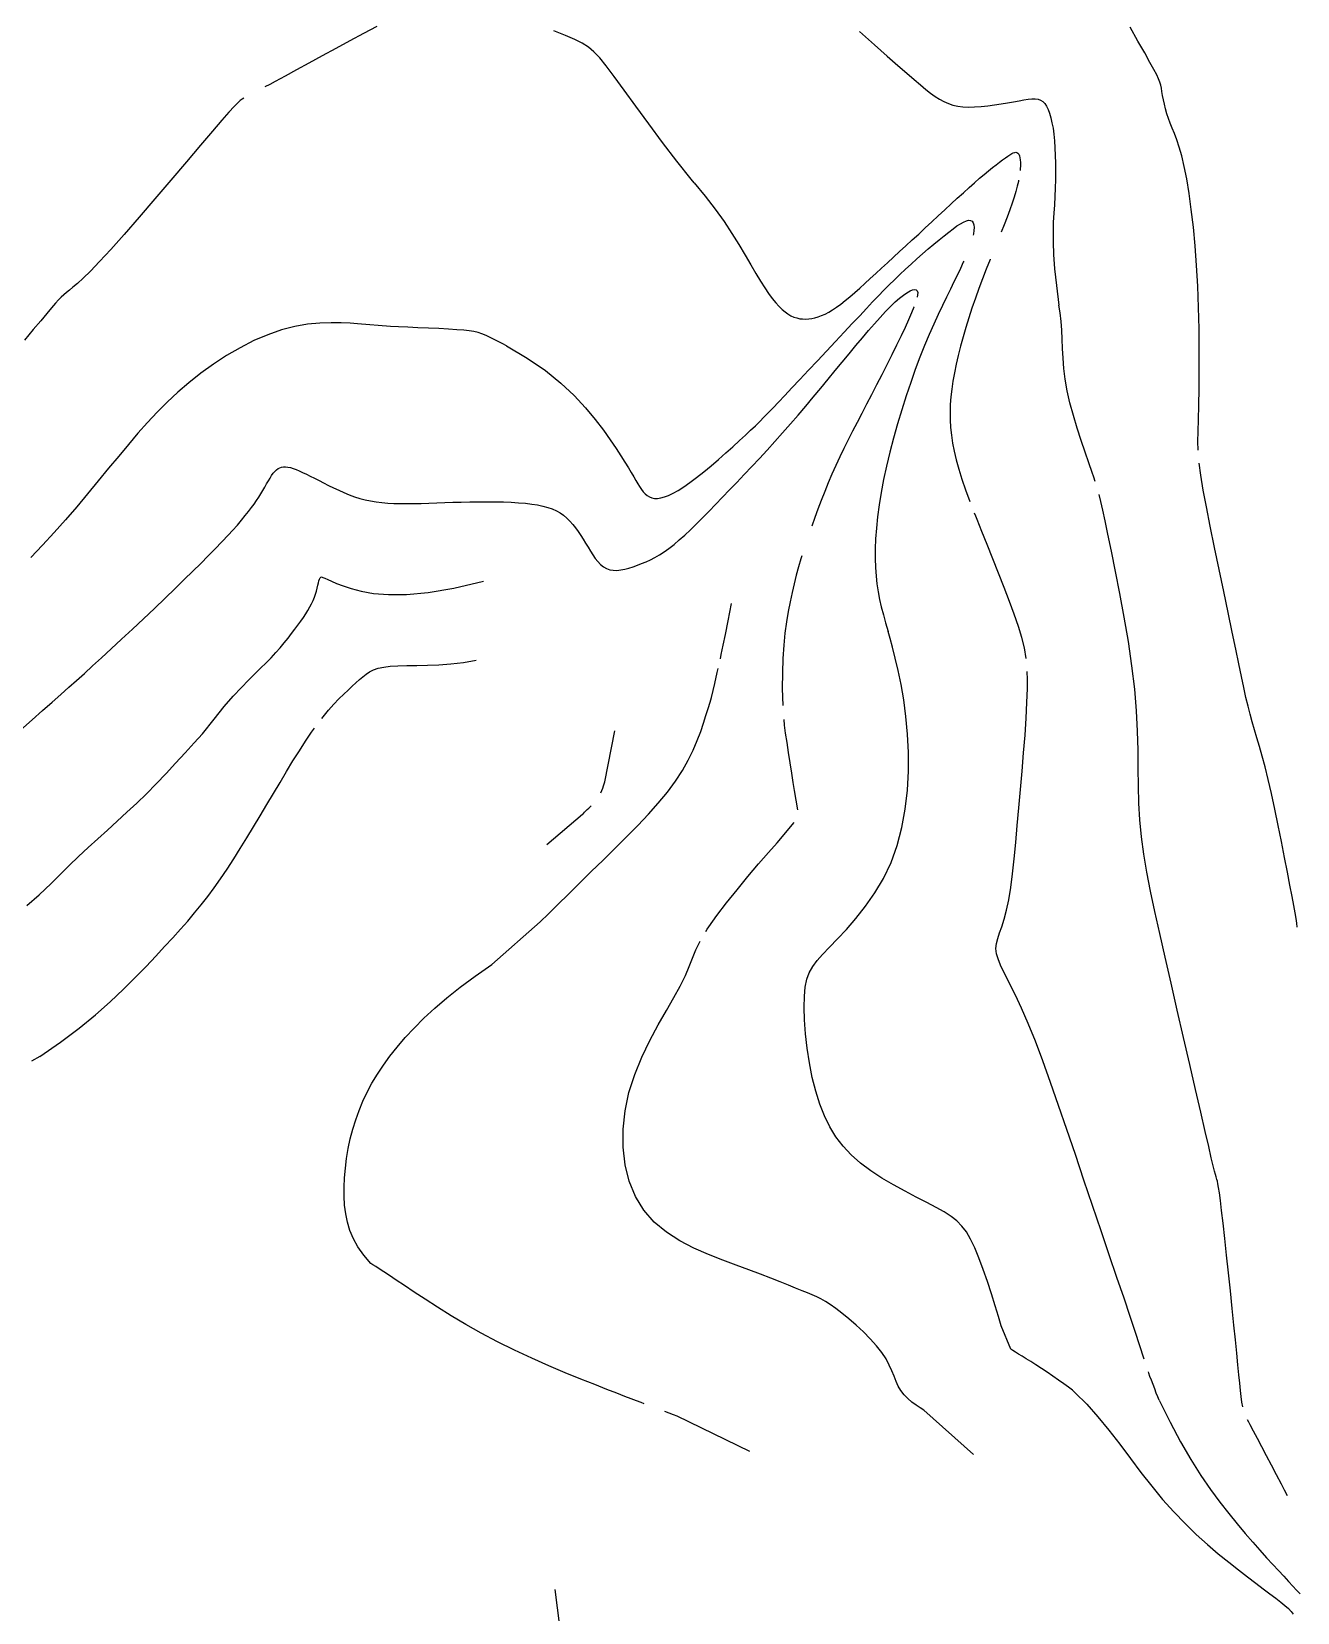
# Model space of a CAD drawing. Header units: millimetres. Extents: x 2235526 to 2245569, y 371981 to 382303.
# Drawn here: x 2242881.2 to 2243052.9, y 379456.8 to 379671.3 of the extents above; entities that cross this region are included whole.
import ezdxf

# ---------------------------------------------------------------- set-up
doc = ezdxf.new("R2010")
doc.units = ezdxf.units.MM
doc.linetypes.add('CONTI', pattern=[0])
for name, color, linetype, transparency in [('145', 10, 'CONTI', 0.7), ('147', 10, 'CONTI', 0.7), ('149', 10, 'CONTI', 0.7), ('151', 10, 'CONTI', 0.7), ('153', 10, 'CONTI', 0.7), ('155', 10, 'CONTI', 0.7), ('157', 10, 'CONTI', 0.7)]:
    doc.layers.add(name, color=color, linetype=linetype, transparency=transparency)

msp = doc.modelspace()

# ---------------------------------------------------------------- linework, layer by layer
at = {"layer": '145'}
for points in [[(2242920.55, 379578.15), (2242920.73, 379578.38), (2242921.47, 379579.27), (2242922.19, 379580.07), (2242922.87, 379580.78), (2242923.51, 379581.42), (2242924.11, 379581.99), (2242924.67, 379582.51), (2242925.18, 379582.98), (2242925.65, 379583.41), (2242926.09, 379583.8), (2242926.54, 379584.15), (2242927.02, 379584.47), (2242927.56, 379584.73), (2242928.19, 379584.95), (2242928.94, 379585.11), (2242929.82, 379585.22), (2242930.88, 379585.28), (2242932.08, 379585.31), (2242933.42, 379585.33), (2242934.88, 379585.36), (2242936.43, 379585.42), (2242938.06, 379585.54), (2242939.75, 379585.75), (2242941.49, 379586.05)], [(2242882.28, 379532.25), (2242885.08, 379534.21), (2242887.59, 379536.11), (2242889.83, 379537.94), (2242891.83, 379539.7), (2242893.62, 379541.38), (2242895.23, 379542.98), (2242896.68, 379544.48), (2242898, 379545.88), (2242899.21, 379547.17), (2242900.32, 379548.39), (2242901.37, 379549.53), (2242902.34, 379550.65), (2242903.28, 379551.74), (2242904.17, 379552.84), (2242905.05, 379553.97), (2242905.92, 379555.14), (2242906.8, 379556.39), (2242907.69, 379557.7), (2242908.58, 379559.07), (2242909.48, 379560.49), (2242910.38, 379561.94), (2242911.29, 379563.42), (2242912.19, 379564.93), (2242913.09, 379566.44), (2242913.99, 379567.96), (2242914.88, 379569.46), (2242915.76, 379570.93), (2242916.63, 379572.37), (2242917.49, 379573.74), (2242918.33, 379575.05), (2242919.15, 379576.26), (2242919.56, 379576.83)]]:
    msp.add_lwpolyline(points, dxfattribs=at)
at = {"layer": '145', "elevation": 145}
for points in [[(2242958.41, 379568.05), (2242958.55, 379568.36), (2242958.67, 379568.68), (2242958.79, 379568.99), (2242958.88, 379569.28), (2242958.97, 379569.54), (2242960.32, 379576.45)], [(2242951.08, 379561.05), (2242955.91, 379565.13), (2242956.05, 379565.26), (2242956.2, 379565.42), (2242956.38, 379565.59), (2242956.57, 379565.77), (2242956.76, 379565.96), (2242956.96, 379566.16), (2242957.03, 379566.22), (2242957.09, 379566.29)], [(2242882.28, 379532.25), (2242881.14, 379531.61)], [(2242953.49, 379449.96), (2242952.2, 379459.94)]]:
    msp.add_lwpolyline(points, dxfattribs=at)
at = {"layer": '147'}
for points in [[(2242904.37, 379576.04), (2242905.92, 379578.05), (2242907.3, 379579.75), (2242908.53, 379581.16), (2242909.62, 379582.35), (2242910.59, 379583.35), (2242911.46, 379584.21), (2242912.24, 379584.98), (2242912.97, 379585.69), (2242913.65, 379586.38), (2242914.29, 379587.07), (2242914.88, 379587.74), (2242915.44, 379588.4), (2242915.96, 379589.03), (2242916.44, 379589.65), (2242916.89, 379590.24), (2242917.3, 379590.81), (2242917.69, 379591.35), (2242918.04, 379591.86), (2242918.37, 379592.34), (2242918.66, 379592.81), (2242918.92, 379593.27), (2242919.15, 379593.71), (2242919.36, 379594.15), (2242919.53, 379594.58), (2242919.68, 379595.01), (2242919.8, 379595.43), (2242919.9, 379595.84), (2242919.99, 379596.21), (2242920.07, 379596.54), (2242920.15, 379596.83), (2242920.22, 379597.06), (2242920.3, 379597.23), (2242920.39, 379597.32), (2242920.51, 379597.34), (2242920.7, 379597.29), (2242920.97, 379597.17), (2242921.35, 379596.99), (2242921.87, 379596.76), (2242922.55, 379596.47), (2242923.43, 379596.14), (2242924.52, 379595.76), (2242925.87, 379595.4), (2242927.55, 379595.11), (2242929.59, 379594.95), (2242932.05, 379594.98), (2242934.99, 379595.25), (2242938.44, 379595.82), (2242942.47, 379596.76)], [(2242974.63, 379586.22), (2242974.76, 379586.81), (2242975.03, 379588.07), (2242975.32, 379589.54), (2242975.69, 379591.37), (2242976.15, 379593.73)], [(2242973.42, 379580.99), (2242973.86, 379582.87), (2242974.21, 379584.36), (2242974.34, 379584.91)], [(2242880.49, 379552.75), (2242882.18, 379554.22), (2242883.83, 379555.76)], [(2242927.19, 379504.19), (2242926.23, 379505.32), (2242925.45, 379506.43), (2242924.83, 379507.54), (2242924.36, 379508.66), (2242924.02, 379509.78), (2242923.78, 379510.92), (2242923.64, 379512.09), (2242923.58, 379513.3), (2242923.58, 379514.54), (2242923.63, 379515.82), (2242923.74, 379517.12), (2242923.91, 379518.43), (2242924.13, 379519.76), (2242924.41, 379521.08), (2242924.75, 379522.39), (2242925.15, 379523.68), (2242925.6, 379524.95), (2242926.12, 379526.19), (2242926.7, 379527.42), (2242927.35, 379528.64), (2242928.08, 379529.85), (2242928.9, 379531.07), (2242929.79, 379532.31), (2242930.78, 379533.55), (2242931.87, 379534.82), (2242933.06, 379536.12), (2242934.39, 379537.45), (2242935.87, 379538.82), (2242937.51, 379540.23), (2242939.34, 379541.68), (2242941.37, 379543.18), (2242943.62, 379544.74)]]:
    msp.add_lwpolyline(points, dxfattribs=at)
at = {"layer": '147', "elevation": 147}
for points in [[(2242943.62, 379544.74), (2242950.18, 379550.54), (2242951.3, 379551.64), (2242952.59, 379552.91), (2242954.01, 379554.31), (2242955.52, 379555.8), (2242957.1, 379557.35), (2242958.71, 379558.93), (2242960.31, 379560.5), (2242961.88, 379562.06), (2242963.41, 379563.61), (2242964.86, 379565.14), (2242966.21, 379566.66), (2242967.45, 379568.15), (2242968.54, 379569.62), (2242969.48, 379571.06), (2242970.27, 379572.47), (2242970.94, 379573.83), (2242971.49, 379575.13), (2242971.96, 379576.36), (2242972.35, 379577.5), (2242972.68, 379578.56), (2242972.98, 379579.51), (2242973.24, 379580.37), (2242973.42, 379580.99)], [(2242883.83, 379555.76), (2242885.03, 379556.97), (2242886.27, 379558.19), (2242887.54, 379559.4), (2242888.83, 379560.61), (2242890.13, 379561.8), (2242891.45, 379562.99), (2242892.77, 379564.18), (2242894.09, 379565.4), (2242895.42, 379566.64), (2242896.75, 379567.93), (2242898.08, 379569.26), (2242899.4, 379570.66), (2242900.7, 379572.08), (2242901.98, 379573.49), (2242903.23, 379574.85), (2242904.37, 379576.04)], [(2242964.28, 379485.14), (2242963.87, 379485.29), (2242963.25, 379485.53), (2242962.53, 379485.8), (2242961.65, 379486.14), (2242960.57, 379486.56), (2242959.22, 379487.09), (2242957.58, 379487.73), (2242955.68, 379488.49), (2242953.58, 379489.35), (2242951.35, 379490.29), (2242949.03, 379491.31), (2242946.69, 379492.4), (2242944.39, 379493.54), (2242942.17, 379494.71), (2242940.07, 379495.9), (2242938.09, 379497.08), (2242936.25, 379498.23), (2242934.57, 379499.31), (2242933.07, 379500.3), (2242931.75, 379501.18), (2242930.64, 379501.92), (2242929.71, 379502.54), (2242928.95, 379503.04), (2242928.34, 379503.45), (2242927.85, 379503.76), (2242927.48, 379504.01), (2242927.19, 379504.19)], [(2242978.62, 379478.66), (2242968.75, 379483.47), (2242968.25, 379483.65), (2242967.7, 379483.86), (2242967.11, 379484.08)]]:
    msp.add_lwpolyline(points, dxfattribs=at)
at = {"layer": '149'}
for points in [[(2242908.44, 379603.63), (2242909.08, 379604.38), (2242909.65, 379605.06), (2242910.16, 379605.67), (2242910.61, 379606.23), (2242911.01, 379606.75), (2242911.37, 379607.24), (2242911.69, 379607.71), (2242912, 379608.17), (2242912.28, 379608.63), (2242912.55, 379609.09), (2242912.81, 379609.54), (2242913.05, 379609.97), (2242913.29, 379610.38), (2242913.51, 379610.76), (2242913.73, 379611.1), (2242913.95, 379611.41), (2242914.16, 379611.66), (2242914.38, 379611.87), (2242914.6, 379612.04), (2242914.83, 379612.16), (2242915.08, 379612.25), (2242915.34, 379612.29), (2242915.62, 379612.29), (2242915.93, 379612.25), (2242916.27, 379612.18), (2242916.64, 379612.07), (2242917.04, 379611.92), (2242917.48, 379611.75), (2242917.94, 379611.54), (2242918.45, 379611.3), (2242918.98, 379611.04), (2242919.55, 379610.75), (2242920.16, 379610.44), (2242920.79, 379610.11), (2242921.45, 379609.77), (2242922.14, 379609.43), (2242922.84, 379609.1), (2242923.55, 379608.79), (2242924.27, 379608.49), (2242924.99, 379608.23), (2242925.71, 379608), (2242926.43, 379607.81), (2242927.16, 379607.66), (2242927.91, 379607.53), (2242928.68, 379607.43), (2242929.48, 379607.36), (2242930.31, 379607.32), (2242931.18, 379607.3), (2242932.09, 379607.29), (2242933.05, 379607.3), (2242934.04, 379607.33), (2242935.07, 379607.36), (2242936.13, 379607.4), (2242937.22, 379607.44), (2242938.33, 379607.48), (2242939.47, 379607.51), (2242940.62, 379607.54), (2242941.78, 379607.55), (2242942.94, 379607.55), (2242944.07, 379607.54), (2242945.18, 379607.52), (2242946.24, 379607.47), (2242947.25, 379607.42), (2242948.19, 379607.34), (2242949.05, 379607.24), (2242949.83, 379607.11), (2242950.55, 379606.97), (2242951.21, 379606.79), (2242951.82, 379606.57), (2242952.37, 379606.33), (2242952.88, 379606.04), (2242953.36, 379605.71), (2242953.8, 379605.34), (2242954.22, 379604.92), (2242954.62, 379604.47), (2242954.99, 379604), (2242955.35, 379603.5), (2242955.69, 379602.98), (2242956.02, 379602.45), (2242956.35, 379601.91), (2242956.67, 379601.37), (2242956.99, 379600.84), (2242957.31, 379600.33), (2242957.65, 379599.86), (2242957.99, 379599.42), (2242958.36, 379599.04), (2242958.75, 379598.73), (2242959.17, 379598.49), (2242959.62, 379598.33), (2242960.1, 379598.25), (2242960.6, 379598.24), (2242961.13, 379598.29), (2242961.67, 379598.4), (2242962.23, 379598.54), (2242962.8, 379598.72), (2242963.37, 379598.92), (2242963.95, 379599.15), (2242964.54, 379599.4), (2242965.13, 379599.67), (2242965.73, 379599.99), (2242966.35, 379600.35), (2242966.99, 379600.76), (2242967.66, 379601.22), (2242968.35, 379601.76), (2242969.06, 379602.36), (2242969.81, 379603.03), (2242970.58, 379603.75), (2242971.39, 379604.54), (2242972.22, 379605.38), (2242973.09, 379606.26), (2242973.99, 379607.19), (2242974.91, 379608.15), (2242975.87, 379609.15), (2242976.86, 379610.18), (2242977.86, 379611.23), (2242978.89, 379612.32), (2242979.93, 379613.43), (2242980.97, 379614.56), (2242982.03, 379615.72), (2242983.08, 379616.9), (2242984.13, 379618.1), (2242985.18, 379619.31), (2242986.21, 379620.53), (2242987.24, 379621.75), (2242988.25, 379622.96), (2242989.25, 379624.17), (2242990.23, 379625.35), (2242991.18, 379626.51), (2242992.12, 379627.64), (2242993.02, 379628.74), (2242993.9, 379629.78), (2242994.75, 379630.78), (2242995.56, 379631.71), (2242996.33, 379632.57), (2242997.05, 379633.35), (2242997.74, 379634.05), (2242998.37, 379634.66), (2242998.96, 379635.17), (2242999.49, 379635.59), (2242999.96, 379635.92), (2243000.37, 379636.15), (2243000.72, 379636.3), (2243001, 379636.35), (2243001.21, 379636.31), (2243001.35, 379636.18), (2243001.41, 379635.95), (2243001.4, 379635.62), (2243001.34, 379635.3)], [(2243000.92, 379633.99), (2243000.9, 379633.96), (2243000.58, 379633.17), (2243000.18, 379632.25), (2242999.7, 379631.21), (2242999.16, 379630.05), (2242998.55, 379628.81), (2242997.91, 379627.5), (2242997.23, 379626.15), (2242996.54, 379624.79), (2242995.84, 379623.42), (2242995.15, 379622.08), (2242994.48, 379620.79), (2242993.82, 379619.54), (2242993.19, 379618.32), (2242992.57, 379617.13), (2242991.98, 379615.95), (2242991.4, 379614.79), (2242990.84, 379613.63), (2242990.3, 379612.47), (2242989.78, 379611.29), (2242989.28, 379610.11), (2242988.79, 379608.92), (2242988.32, 379607.74), (2242987.88, 379606.56), (2242987.45, 379605.39), (2242987.04, 379604.24)], [(2242985.69, 379600.19), (2242985.57, 379599.82), (2242985.24, 379598.71), (2242984.93, 379597.59), (2242984.64, 379596.43), (2242984.36, 379595.23), (2242984.09, 379593.97), (2242983.84, 379592.65), (2242983.61, 379591.24), (2242983.4, 379589.72), (2242983.24, 379588.08), (2242983.12, 379586.29), (2242983.05, 379584.35), (2242983.04, 379582.22), (2242983.09, 379579.89)]]:
    msp.add_lwpolyline(points, dxfattribs=at)
at = {"layer": '149', "elevation": 149}
for points in [[(2242879.65, 379576.56), (2242881.21, 379577.94), (2242882.64, 379579.22), (2242883.93, 379580.36), (2242885.1, 379581.4), (2242886.19, 379582.37), (2242887.25, 379583.31), (2242888.32, 379584.26), (2242889.43, 379585.27), (2242890.63, 379586.36), (2242891.95, 379587.58), (2242893.37, 379588.89), (2242894.84, 379590.27), (2242896.34, 379591.67), (2242897.83, 379593.08), (2242899.27, 379594.46), (2242900.63, 379595.77), (2242901.88, 379596.99), (2242903.04, 379598.12), (2242904.1, 379599.19), (2242905.11, 379600.2), (2242906.06, 379601.17), (2242906.98, 379602.12), (2242907.89, 379603.06), (2242908.44, 379603.63)], [(2242985.15, 379565.76), (2242984.71, 379568.34), (2242984.53, 379569.44), (2242984.33, 379570.72), (2242984.11, 379572.1), (2242983.9, 379573.52), (2242983.68, 379574.89), (2242983.49, 379576.16), (2242983.32, 379577.24), (2242983.27, 379577.99)], [(2242972.65, 379549.23), (2242972.85, 379549.55), (2242973.07, 379549.87), (2242974.16, 379551.41), (2242975.46, 379553.11), (2242976.89, 379554.9), (2242978.37, 379556.69), (2242979.83, 379558.4), (2242981.17, 379559.96), (2242982.33, 379561.28), (2242984.66, 379564)], [(2243008.98, 379478.25), (2243002.25, 379484.26), (2243001.75, 379484.58), (2243001.2, 379484.94), (2243000.64, 379485.36), (2243000.08, 379485.84), (2242999.57, 379486.36), (2242999.12, 379486.92), (2242998.77, 379487.53), (2242998.47, 379488.18), (2242998.2, 379488.87), (2242997.91, 379489.61), (2242997.56, 379490.39), (2242997.12, 379491.22), (2242996.55, 379492.1), (2242995.83, 379493.02), (2242994.98, 379493.96), (2242994.04, 379494.9), (2242993.06, 379495.8), (2242992.08, 379496.65), (2242991.14, 379497.42), (2242990.29, 379498.08), (2242989.55, 379498.61), (2242988.89, 379499.03), (2242988.29, 379499.37), (2242987.71, 379499.66), (2242987.11, 379499.93), (2242986.46, 379500.19), (2242985.72, 379500.48), (2242984.85, 379500.83), (2242983.86, 379501.22), (2242982.73, 379501.67), (2242981.46, 379502.17), (2242980.06, 379502.71), (2242978.5, 379503.3), (2242976.79, 379503.94), (2242974.95, 379504.63), (2242973.01, 379505.39), (2242971.04, 379506.25), (2242969.12, 379507.25), (2242967.3, 379508.43), (2242965.65, 379509.8), (2242964.23, 379511.4), (2242963.1, 379513.26), (2242962.26, 379515.33), (2242961.7, 379517.58), (2242961.43, 379519.95), (2242961.43, 379522.41), (2242961.7, 379524.91), (2242962.23, 379527.39), (2242963.01, 379529.83), (2242963.98, 379532.19), (2242965.06, 379534.44), (2242966.19, 379536.55), (2242967.3, 379538.51), (2242968.32, 379540.27), (2242969.18, 379541.82), (2242969.88, 379543.26), (2242970.41, 379544.49), (2242970.85, 379545.62), (2242971.31, 379546.73), (2242971.88, 379547.91)]]:
    msp.add_lwpolyline(points, dxfattribs=at)
at = {"layer": '151'}
for points in [[(2242945.62, 379628.7), (2242948.43, 379627.05), (2242950.88, 379625.36), (2242952.99, 379623.65), (2242954.81, 379621.96), (2242956.35, 379620.3), (2242957.65, 379618.73), (2242958.75, 379617.27), (2242959.68, 379615.94), (2242960.47, 379614.78), (2242961.13, 379613.77), (2242961.68, 379612.9), (2242962.15, 379612.15), (2242962.54, 379611.5), (2242962.87, 379610.94), (2242963.15, 379610.44), (2242963.42, 379610), (2242963.67, 379609.6), (2242963.91, 379609.23), (2242964.16, 379608.9), (2242964.42, 379608.62), (2242964.7, 379608.39), (2242965, 379608.21), (2242965.33, 379608.08), (2242965.69, 379608.01), (2242966.1, 379608.01), (2242966.55, 379608.07), (2242967.05, 379608.2), (2242967.61, 379608.41), (2242968.23, 379608.71), (2242968.92, 379609.09), (2242969.68, 379609.57), (2242970.51, 379610.16), (2242971.41, 379610.84), (2242972.38, 379611.61), (2242973.37, 379612.44), (2242974.38, 379613.3), (2242975.37, 379614.17), (2242976.32, 379615.02), (2242977.22, 379615.84), (2242978.03, 379616.58), (2242978.74, 379617.25), (2242979.38, 379617.86), (2242979.97, 379618.44), (2242980.55, 379619.02), (2242981.15, 379619.64), (2242981.79, 379620.31), (2242982.52, 379621.08), (2242983.36, 379621.97), (2242984.34, 379623), (2242985.42, 379624.16), (2242986.59, 379625.4), (2242987.8, 379626.69), (2242989.04, 379628), (2242990.26, 379629.3), (2242991.44, 379630.56), (2242992.54, 379631.73), (2242993.54, 379632.8), (2242994.45, 379633.77), (2242995.29, 379634.66), (2242996.08, 379635.48), (2242996.82, 379636.24), (2242997.55, 379636.97), (2242998.26, 379637.68), (2242998.99, 379638.39), (2242999.75, 379639.09), (2243000.52, 379639.8), (2243001.3, 379640.51), (2243002.08, 379641.19), (2243002.85, 379641.86), (2243003.6, 379642.5), (2243004.32, 379643.09), (2243005, 379643.65), (2243005.63, 379644.15), (2243006.21, 379644.59), (2243006.74, 379644.97), (2243007.22, 379645.27), (2243007.65, 379645.51), (2243008.02, 379645.66), (2243008.33, 379645.74), (2243008.59, 379645.72), (2243008.8, 379645.61), (2243008.94, 379645.41), (2243009.03, 379645.13), (2243009.07, 379644.78), (2243009.05, 379644.37), (2243008.99, 379643.89), (2243008.95, 379643.74)], [(2243007.68, 379640.22), (2243007.6, 379640.04), (2243007.22, 379639.22), (2243006.8, 379638.35), (2243006.34, 379637.41), (2243005.85, 379636.41), (2243005.32, 379635.33), (2243004.77, 379634.17), (2243004.19, 379632.94), (2243003.59, 379631.63), (2243002.98, 379630.23), (2243002.35, 379628.74), (2243001.72, 379627.17), (2243001.09, 379625.5), (2243000.46, 379623.74), (2242999.84, 379621.91), (2242999.24, 379620.02), (2242998.66, 379618.11), (2242998.12, 379616.18), (2242997.62, 379614.26), (2242997.17, 379612.38), (2242996.77, 379610.55), (2242996.44, 379608.79), (2242996.17, 379607.11), (2242995.96, 379605.5), (2242995.8, 379603.97), (2242995.7, 379602.52), (2242995.65, 379601.14), (2242995.64, 379599.84), (2242995.68, 379598.62), (2242995.76, 379597.47), (2242995.88, 379596.39), (2242996.04, 379595.33), (2242996.23, 379594.3), (2242996.47, 379593.27), (2242996.75, 379592.21), (2242997.06, 379591.1), (2242997.41, 379589.94)], [(2243022.77, 379486.64), (2243024.35, 379485.07), (2243025.88, 379483.35), (2243027.37, 379481.54), (2243028.83, 379479.65), (2243030.28, 379477.73), (2243031.72, 379475.82), (2243033.17, 379473.95), (2243034.65, 379472.15), (2243036.17, 379470.46), (2243037.7, 379468.88), (2243039.23, 379467.4), (2243040.74, 379466.04), (2243042.21, 379464.78), (2243043.62, 379463.63), (2243044.95, 379462.58), (2243046.19, 379461.63), (2243047.31, 379460.78), (2243048.32, 379460.03), (2243049.22, 379459.36), (2243050.01, 379458.76), (2243050.69, 379458.23), (2243051.26, 379457.76), (2243051.73, 379457.33), (2243052.1, 379456.95), (2243052.36, 379456.6)]]:
    msp.add_lwpolyline(points, dxfattribs=at)
at = {"layer": '151', "elevation": 151}
for points in [[(2242945.62, 379628.7), (2242945.09, 379628.97), (2242944.22, 379629.41), (2242943.47, 379629.79), (2242942.83, 379630.09), (2242942.27, 379630.32), (2242941.74, 379630.5), (2242941.19, 379630.64), (2242940.56, 379630.75), (2242939.81, 379630.83), (2242938.87, 379630.9), (2242937.72, 379630.97), (2242936.41, 379631.04), (2242935.01, 379631.11), (2242933.59, 379631.17), (2242932.21, 379631.24), (2242930.94, 379631.29), (2242929.87, 379631.34), (2242925.4, 379631.7), (2242924.4, 379631.78), (2242923.19, 379631.84), (2242921.81, 379631.85), (2242920.27, 379631.79), (2242918.61, 379631.63), (2242916.86, 379631.33), (2242915.05, 379630.87), (2242913.2, 379630.22), (2242911.33, 379629.41), (2242909.46, 379628.45), (2242907.62, 379627.38), (2242905.84, 379626.22), (2242904.12, 379624.98), (2242902.5, 379623.7), (2242900.98, 379622.4), (2242899.55, 379621.07), (2242898.2, 379619.7), (2242896.88, 379618.3), (2242895.59, 379616.84), (2242894.29, 379615.32), (2242892.97, 379613.74), (2242891.61, 379612.09), (2242890.2, 379610.38), (2242888.75, 379608.64), (2242887.27, 379606.87), (2242885.75, 379605.11), (2242884.2, 379603.37), (2242882.63, 379601.66), (2242881.05, 379600)], [(2243022.77, 379486.64), (2243022.43, 379486.96), (2243021.89, 379487.37), (2243021.24, 379487.84), (2243020.52, 379488.35), (2243019.76, 379488.88), (2243018.98, 379489.42), (2243018.2, 379489.94), (2243017.46, 379490.43), (2243016.77, 379490.86), (2243016.15, 379491.25), (2243015.6, 379491.59), (2243015.1, 379491.89), (2243014.68, 379492.15), (2243014.32, 379492.37), (2243014.04, 379492.56), (2243012.73, 379495.73), (2243012.37, 379496.97), (2243011.93, 379498.44), (2243011.42, 379500.04), (2243010.88, 379501.71), (2243010.31, 379503.36), (2243009.72, 379504.92), (2243009.15, 379506.32), (2243008.59, 379507.48), (2243008.02, 379508.45), (2243007.41, 379509.26), (2243006.73, 379509.95), (2243005.94, 379510.57), (2243005.02, 379511.17), (2243003.93, 379511.79), (2243002.65, 379512.46), (2243001.22, 379513.19), (2242999.7, 379513.99), (2242998.13, 379514.85), (2242996.56, 379515.77), (2242995.05, 379516.76), (2242993.65, 379517.8), (2242992.4, 379518.91), (2242991.29, 379520.09), (2242990.32, 379521.36), (2242989.48, 379522.73), (2242988.75, 379524.21), (2242988.11, 379525.81), (2242987.57, 379527.55), (2242987.11, 379529.43), (2242986.73, 379531.39), (2242986.43, 379533.39), (2242986.2, 379535.35), (2242986.07, 379537.22), (2242986.01, 379538.93), (2242986.04, 379540.44), (2242986.16, 379541.69), (2242986.37, 379542.74), (2242986.7, 379543.64), (2242987.16, 379544.46), (2242987.76, 379545.27), (2242988.51, 379546.12), (2242989.43, 379547.09), (2242990.52, 379548.22), (2242991.74, 379549.52), (2242993.03, 379551), (2242994.34, 379552.65), (2242995.61, 379554.46), (2242996.78, 379556.44), (2242997.8, 379558.59), (2242998.63, 379560.9), (2242999.27, 379563.33), (2242999.73, 379565.85), (2243000.02, 379568.42), (2243000.17, 379570.99), (2243000.17, 379573.54), (2243000.05, 379576.02), (2242999.82, 379578.4), (2242999.51, 379580.65), (2242999.15, 379582.74), (2242998.75, 379584.64), (2242998.35, 379586.34), (2242997.98, 379587.8), (2242997.66, 379588.99), (2242997.41, 379589.94)]]:
    msp.add_lwpolyline(points, dxfattribs=at)
at = {"layer": '153', "elevation": 153}
for points in [[(2242928, 379672.04), (2242926.2, 379671.09), (2242924.34, 379670.09), (2242922.45, 379669.07), (2242920.59, 379668.06), (2242918.78, 379667.08), (2242917.09, 379666.16), (2242915.56, 379665.32), (2242914.22, 379664.6), (2242913.47, 379664.19), (2242912.82, 379663.84)], [(2242971.08, 379650.83), (2242970.66, 379651.34), (2242968.74, 379653.78), (2242966.8, 379656.31), (2242964.93, 379658.82), (2242963.17, 379661.22), (2242961.58, 379663.4), (2242960.23, 379665.25), (2242959.14, 379666.7), (2242958.26, 379667.79), (2242957.48, 379668.61), (2242956.72, 379669.25), (2242955.89, 379669.77), (2242954.88, 379670.27), (2242953.61, 379670.82), (2242952.02, 379671.47)], [(2242909.97, 379662.32), (2242909.74, 379662.19), (2242909.48, 379661.99), (2242909.13, 379661.67), (2242908.63, 379661.17), (2242907.93, 379660.41), (2242906.98, 379659.32), (2242905.72, 379657.86), (2242904.08, 379655.94), (2242902.16, 379653.68), (2242900.07, 379651.21), (2242897.89, 379648.66), (2242895.74, 379646.15), (2242893.7, 379643.82), (2242891.89, 379641.78), (2242890.38, 379640.13), (2242889.15, 379638.86), (2242888.17, 379637.89), (2242887.39, 379637.18), (2242886.77, 379636.65), (2242886.28, 379636.26), (2242885.88, 379635.95), (2242885.52, 379635.65), (2242885.17, 379635.33), (2242884.8, 379634.95), (2242884.38, 379634.48), (2242883.85, 379633.88), (2242883.2, 379633.1), (2242882.39, 379632.12), (2242881.38, 379630.91), (2242880.21, 379629.48)], [(2243016.12, 379586.28), (2243015.89, 379587.71), (2243015.55, 379589.13), (2243015.1, 379590.62), (2243014.52, 379592.29), (2243013.88, 379594.01), (2243013.16, 379595.89), (2243012.39, 379597.84), (2243011.61, 379599.81), (2243010.84, 379601.73), (2243010.11, 379603.53), (2243009.47, 379605.15), (2243009.3, 379605.58), (2243009.14, 379605.99)], [(2243032.17, 379491.21), (2243030.95, 379494.95), (2243030.26, 379496.99), (2243029.42, 379499.45), (2243028.46, 379502.25), (2243027.41, 379505.33), (2243026.3, 379508.62), (2243025.14, 379512.03), (2243023.97, 379515.5), (2243022.81, 379518.95), (2243021.66, 379522.34), (2243020.54, 379525.62), (2243019.45, 379528.75), (2243018.39, 379531.67), (2243017.38, 379534.36), (2243016.41, 379536.75), (2243015.51, 379538.82), (2243014.67, 379540.58), (2243013.92, 379542.09), (2243013.27, 379543.37), (2243012.75, 379544.45), (2243012.36, 379545.38), (2243012.12, 379546.18), (2243012.04, 379546.9), (2243012.1, 379547.59), (2243012.27, 379548.28), (2243012.53, 379549.03), (2243012.83, 379549.88), (2243013.16, 379550.89), (2243013.48, 379552.1), (2243013.77, 379553.54), (2243014.04, 379555.21), (2243014.28, 379557.07), (2243014.5, 379559.11), (2243014.72, 379561.3), (2243014.93, 379563.6), (2243015.15, 379566.01), (2243015.37, 379568.48), (2243015.59, 379570.98), (2243015.79, 379573.46), (2243015.98, 379575.87), (2243016.13, 379578.16), (2243016.24, 379580.29), (2243016.3, 379582.21), (2243016.3, 379583.42), (2243016.27, 379584.52)], [(2243034.18, 379485.63), (2243034.01, 379486.07), (2243033.8, 379486.59), (2243033.58, 379487.16), (2243033.36, 379487.75), (2243033.14, 379488.32), (2243032.94, 379488.85), (2243032.77, 379489.31), (2243032.73, 379489.45)]]:
    msp.add_lwpolyline(points, dxfattribs=at)
at = {"layer": '153'}
for points in [[(2242971.08, 379650.83), (2242972.59, 379649.02), (2242973.93, 379647.27), (2242975.13, 379645.57), (2242976.19, 379643.96), (2242977.14, 379642.44), (2242977.99, 379641.01), (2242978.75, 379639.71), (2242979.44, 379638.53), (2242980.07, 379637.5), (2242980.65, 379636.59), (2242981.18, 379635.81), (2242981.68, 379635.13), (2242982.14, 379634.56), (2242982.58, 379634.07), (2242983, 379633.66), (2242983.41, 379633.32), (2242983.81, 379633.03), (2242984.21, 379632.8), (2242984.61, 379632.62), (2242985, 379632.49), (2242985.4, 379632.39), (2242985.8, 379632.35), (2242986.2, 379632.33), (2242986.62, 379632.36), (2242987.04, 379632.42), (2242987.47, 379632.51), (2242987.91, 379632.64), (2242988.37, 379632.81), (2242988.85, 379633.02), (2242989.34, 379633.29), (2242989.86, 379633.6), (2242990.41, 379633.96), (2242990.98, 379634.38), (2242991.58, 379634.85), (2242992.21, 379635.37), (2242992.86, 379635.93), (2242993.54, 379636.53), (2242994.25, 379637.16), (2242994.98, 379637.83), (2242995.73, 379638.52), (2242996.51, 379639.23), (2242997.31, 379639.96), (2242998.13, 379640.72), (2242998.96, 379641.49), (2242999.81, 379642.27), (2243000.68, 379643.07), (2243001.55, 379643.88), (2243002.43, 379644.7), (2243003.32, 379645.52), (2243004.21, 379646.35), (2243005.09, 379647.17), (2243005.95, 379647.97), (2243006.79, 379648.75), (2243007.61, 379649.49), (2243008.38, 379650.19), (2243009.12, 379650.84), (2243009.81, 379651.44), (2243010.44, 379651.97), (2243011.03, 379652.46), (2243011.58, 379652.89), (2243012.08, 379653.28), (2243012.53, 379653.63), (2243012.94, 379653.94), (2243013.31, 379654.2), (2243013.63, 379654.44), (2243013.92, 379654.63), (2243014.17, 379654.79), (2243014.39, 379654.9), (2243014.58, 379654.96), (2243014.74, 379654.98), (2243014.89, 379654.94), (2243015.01, 379654.85), (2243015.12, 379654.71), (2243015.21, 379654.5), (2243015.29, 379654.24), (2243015.34, 379653.93), (2243015.36, 379653.57), (2243015.37, 379653.16), (2243015.34, 379652.69), (2243015.32, 379652.5)], [(2243015.11, 379651.19), (2243015.08, 379651.03), (2243014.93, 379650.37), (2243014.73, 379649.66), (2243014.5, 379648.89), (2243014.23, 379648.06), (2243013.92, 379647.16), (2243013.56, 379646.19), (2243013.15, 379645.15), (2243012.75, 379644.15)], [(2243011.27, 379640.49), (2243011.23, 379640.41), (2243010.72, 379639.13), (2243010.21, 379637.82), (2243009.72, 379636.5), (2243009.24, 379635.17), (2243008.78, 379633.84), (2243008.35, 379632.51), (2243007.94, 379631.2), (2243007.57, 379629.91), (2243007.22, 379628.64), (2243006.91, 379627.4), (2243006.64, 379626.21), (2243006.4, 379625.05), (2243006.2, 379623.93), (2243006.04, 379622.84), (2243005.92, 379621.78), (2243005.84, 379620.73), (2243005.81, 379619.69), (2243005.82, 379618.66), (2243005.88, 379617.63), (2243005.99, 379616.58), (2243006.15, 379615.51), (2243006.36, 379614.4), (2243006.64, 379613.23), (2243006.98, 379611.97), (2243007.4, 379610.63), (2243007.89, 379609.17), (2243008.47, 379607.57)], [(2243034.18, 379485.63), (2243035.66, 379482.64), (2243037.1, 379479.96), (2243038.5, 379477.56), (2243039.85, 379475.42), (2243041.16, 379473.51), (2243042.42, 379471.79), (2243043.63, 379470.24), (2243044.77, 379468.83), (2243045.86, 379467.54), (2243046.89, 379466.34), (2243047.85, 379465.25), (2243048.76, 379464.24), (2243049.6, 379463.32), (2243050.37, 379462.49), (2243051.09, 379461.72), (2243051.73, 379461.03), (2243052.32, 379460.4), (2243052.84, 379459.83), (2243053.3, 379459.32)]]:
    msp.add_lwpolyline(points, dxfattribs=at)
at = {"layer": '155'}
msp.add_lwpolyline([(2242993.5, 379671.35), (2242995.56, 379669.56), (2242997.29, 379668.04), (2242998.74, 379666.77), (2242999.94, 379665.71), (2243000.94, 379664.83), (2243001.78, 379664.11), (2243002.5, 379663.5), (2243003.16, 379662.99), (2243003.77, 379662.55), (2243004.37, 379662.17), (2243004.97, 379661.85), (2243005.58, 379661.58), (2243006.2, 379661.38), (2243006.86, 379661.23), (2243007.56, 379661.14), (2243008.32, 379661.1), (2243009.14, 379661.12), (2243010.01, 379661.18), (2243010.92, 379661.27), (2243011.83, 379661.4), (2243012.73, 379661.54), (2243013.6, 379661.68), (2243014.42, 379661.83), (2243015.17, 379661.96), (2243015.84, 379662.08), (2243016.42, 379662.16), (2243016.92, 379662.21), (2243017.36, 379662.21), (2243017.75, 379662.16), (2243018.08, 379662.04), (2243018.38, 379661.85), (2243018.65, 379661.59), (2243018.89, 379661.23), (2243019.11, 379660.79), (2243019.31, 379660.27), (2243019.49, 379659.67), (2243019.64, 379658.99), (2243019.78, 379658.24), (2243019.89, 379657.41), (2243019.97, 379656.52), (2243020.04, 379655.56), (2243020.08, 379654.55), (2243020.11, 379653.49), (2243020.11, 379652.39), (2243020.1, 379651.27), (2243020.07, 379650.12), (2243020.02, 379648.98), (2243019.96, 379647.83), (2243019.89, 379646.69), (2243019.82, 379645.51), (2243019.78, 379644.22), (2243019.78, 379642.77), (2243019.85, 379641.11), (2243019.99, 379639.16), (2243020.23, 379636.89), (2243020.59, 379634.22)], dxfattribs=at)
at = {"layer": '155', "elevation": 155}
for points in [[(2243025.52, 379610.29), (2243025.32, 379610.89), (2243025.09, 379611.54), (2243024.65, 379612.81), (2243024.14, 379614.26), (2243023.6, 379615.85), (2243023.05, 379617.53), (2243022.54, 379619.25), (2243022.07, 379620.96), (2243021.69, 379622.61), (2243021.43, 379624.17), (2243021.25, 379625.64), (2243021.14, 379627.02), (2243021.07, 379628.34), (2243021.02, 379629.6), (2243020.97, 379630.82), (2243020.89, 379632.01), (2243020.76, 379633.17), (2243020.59, 379634.22)], [(2243045.53, 379484.73), (2243045.42, 379485.35), (2243045.33, 379486.13), (2243045.24, 379486.94), (2243045.14, 379487.92), (2243045.02, 379489.08), (2243044.88, 379490.44), (2243044.72, 379492.01), (2243044.54, 379493.8), (2243044.34, 379495.82), (2243044.1, 379498.06), (2243043.85, 379500.45), (2243043.6, 379502.89), (2243043.34, 379505.3), (2243043.09, 379507.58), (2243042.86, 379509.63), (2243042.66, 379511.38), (2243042.49, 379512.74), (2243042.36, 379513.76), (2243042.25, 379514.49), (2243042.16, 379514.99), (2243042.09, 379515.33), (2243042.03, 379515.56), (2243041.97, 379515.74), (2243041.91, 379515.94), (2243041.82, 379516.23), (2243041.7, 379516.7), (2243041.52, 379517.44), (2243041.26, 379518.53), (2243040.91, 379520.05), (2243040.43, 379522.09), (2243039.83, 379524.7), (2243039.12, 379527.77), (2243038.33, 379531.2), (2243037.5, 379534.83), (2243036.64, 379538.55), (2243035.8, 379542.23), (2243035, 379545.74), (2243034.26, 379548.97), (2243033.59, 379551.94), (2243033.01, 379554.7), (2243032.5, 379557.27), (2243032.09, 379559.72), (2243031.77, 379562.07), (2243031.55, 379564.37), (2243031.42, 379566.66), (2243031.37, 379568.98), (2243031.34, 379571.36), (2243031.32, 379573.82), (2243031.25, 379576.42), (2243031.11, 379579.18), (2243030.87, 379582.13), (2243030.49, 379585.29), (2243030.01, 379588.57), (2243029.45, 379591.87), (2243028.86, 379595.08), (2243028.27, 379598.1), (2243027.71, 379600.83), (2243027.22, 379603.17), (2243026.84, 379604.97), (2243026.54, 379606.41), (2243026.27, 379607.56), (2243026.03, 379608.53)], [(2243051.62, 379472.65), (2243051.21, 379473.43), (2243050.8, 379474.21), (2243050.12, 379475.51), (2243049.44, 379476.81), (2243048.76, 379478.08), (2243048.11, 379479.29), (2243047.51, 379480.42), (2243046.98, 379481.43), (2243046.53, 379482.29), (2243046.35, 379482.65), (2243046.19, 379482.97)]]:
    msp.add_lwpolyline(points, dxfattribs=at)
at = {"layer": '157', "elevation": 157}
for points in [[(2243039.47, 379614.54), (2243039.45, 379615.72), (2243039.47, 379617.06), (2243039.52, 379618.69), (2243039.56, 379620.63), (2243039.6, 379622.9), (2243039.63, 379625.43), (2243039.63, 379628.15), (2243039.6, 379631), (2243039.54, 379633.91), (2243039.43, 379636.79), (2243039.27, 379639.6), (2243039.07, 379642.29), (2243038.83, 379644.83), (2243038.55, 379647.21), (2243038.25, 379649.39), (2243037.93, 379651.35), (2243037.6, 379653.05), (2243037.26, 379654.49), (2243036.92, 379655.68), (2243036.59, 379656.68), (2243036.27, 379657.53), (2243035.97, 379658.26), (2243035.7, 379658.93), (2243035.45, 379659.57), (2243035.24, 379660.21), (2243035.06, 379660.86), (2243034.91, 379661.5), (2243034.78, 379662.11), (2243034.66, 379662.69), (2243034.57, 379663.22), (2243034.48, 379663.69), (2243034.39, 379664.09), (2243034.28, 379664.48), (2243034.11, 379664.92), (2243033.85, 379665.48), (2243033.47, 379666.21), (2243032.93, 379667.18), (2243032.22, 379668.46), (2243031.31, 379670.07), (2243030.24, 379671.95)], [(2243052.93, 379549.83), (2243052.86, 379550.35), (2243052.77, 379550.98), (2243052.63, 379551.77), (2243052.46, 379552.75), (2243052.23, 379553.98), (2243051.94, 379555.51), (2243051.6, 379557.27), (2243051.21, 379559.27), (2243050.78, 379561.42), (2243050.34, 379563.63), (2243049.88, 379565.83), (2243049.42, 379567.94), (2243048.98, 379569.87), (2243048.56, 379571.56), (2243048.17, 379573.04), (2243047.81, 379574.34), (2243047.46, 379575.52), (2243047.14, 379576.61), (2243046.83, 379577.66), (2243046.53, 379578.71), (2243046.25, 379579.81), (2243045.97, 379581), (2243045.67, 379582.32), (2243045.35, 379583.83), (2243044.99, 379585.56), (2243044.58, 379587.55), (2243044.1, 379589.86), (2243043.55, 379592.5), (2243042.95, 379595.38), (2243042.33, 379598.37), (2243041.71, 379601.36), (2243041.13, 379604.23), (2243040.61, 379606.85), (2243040.18, 379609.1), (2243039.83, 379611.17), (2243039.6, 379612.78)]]:
    msp.add_lwpolyline(points, dxfattribs=at)

doc.saveas('drawing.dxf')
